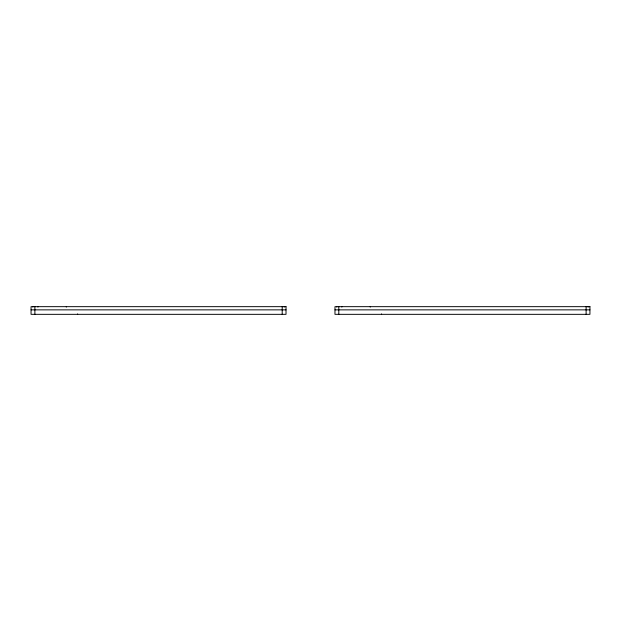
<?xml version="1.0" encoding="UTF-8"?>
<svg xmlns="http://www.w3.org/2000/svg" width="621" height="621" viewBox="0 0 621 621"><rect width="100%" height="100%" fill="white"/><g stroke="black" fill="none" stroke-linecap="round" stroke-linejoin="round"><path stroke-width="0.93" d="M31.066 309.863L286.017 309.863M334.983 309.863L589.934 309.863M588.149 306.665L588.149 307.084M586.115 306.665L586.115 314.335M381.573 313.9L381.573 314.335M370.225 306.665L370.225 307.084M341.845 306.665L341.845 307.084M338.802 306.665L338.802 314.335M336.776 306.665L336.776 307.084M284.224 306.665L284.224 307.084M282.198 306.665L282.198 314.335M77.648 313.9L77.648 314.335M66.3 306.665L66.3 307.084M37.92 306.665L37.92 307.084M34.885 306.665L34.885 314.335M32.851 306.665L32.851 307.084M286.017 306.665L31.058 306.665L31.05 314.335L286.017 314.335L286.033 306.665M589.934 306.665L334.983 306.665L334.967 314.335L589.934 314.335L589.95 306.665"/></g></svg>
